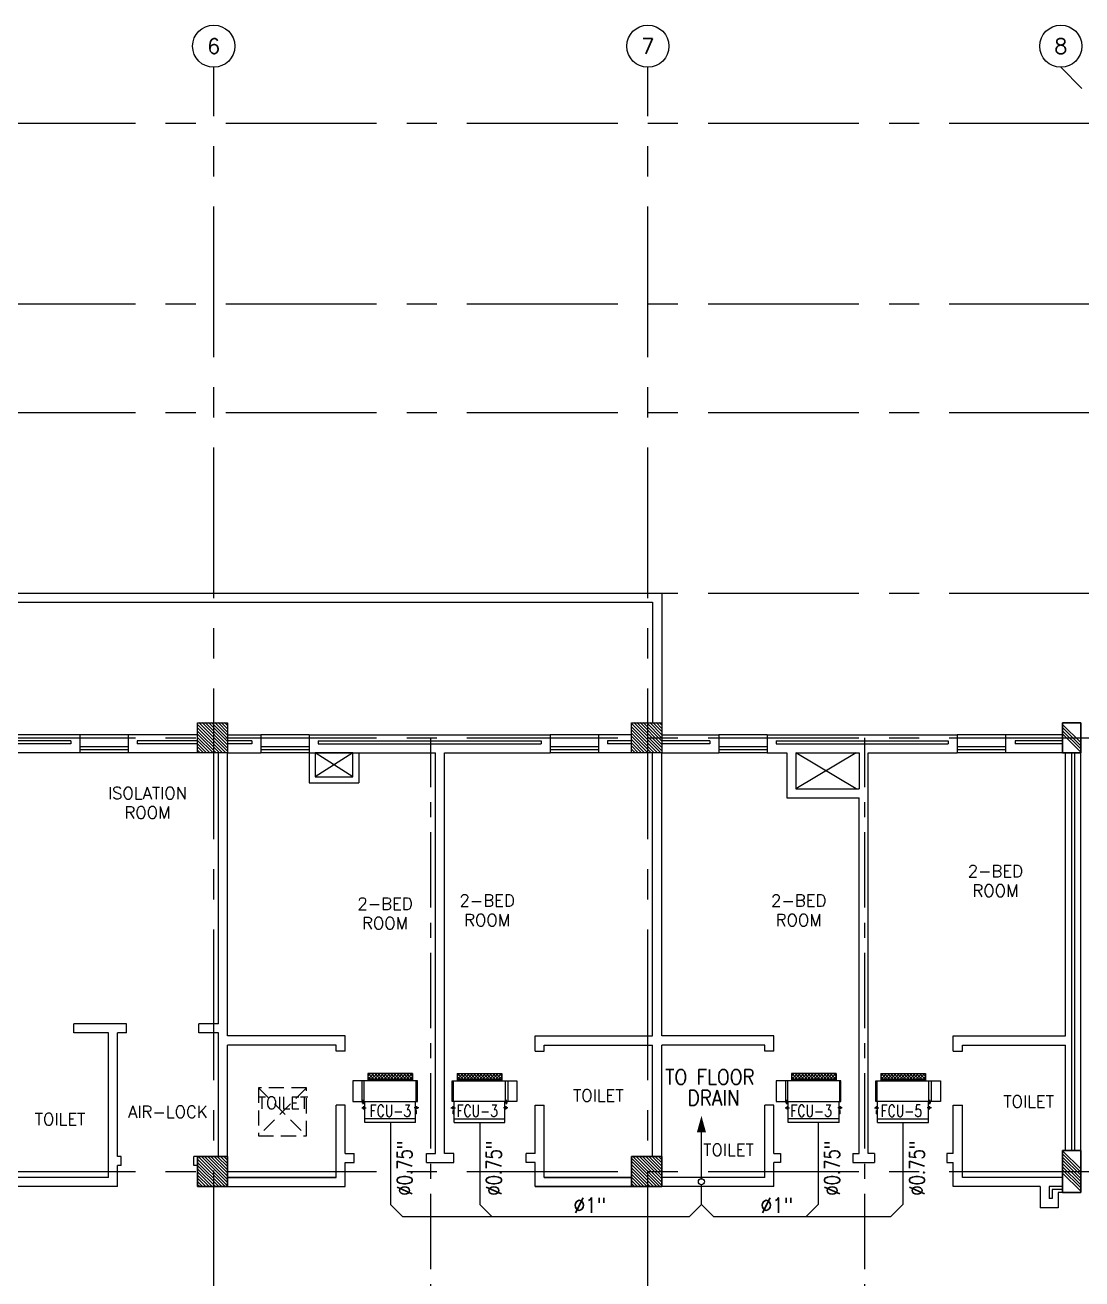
# Model space of a CAD drawing. Extents: x 417866242 to 417866633, y 43498034 to 43498122.
# Drawn here: x 417866582.64 to 417866600.17, y 43498090.27 to 43498111.09 of the extents above; entities that cross this region are included whole.
import ezdxf
from ezdxf.enums import TextEntityAlignment as Align

# ---------------------------------------------------------------- set-up
doc = ezdxf.new("R2010")
doc.units = 0
doc.header["$MEASUREMENT"] = 0
for name, pattern in [('CENTER', [2, 1.25, -0.25, 0.25, -0.25]), ('CENTERX2', [4, 2.5, -0.5, 0.5, -0.5]), ('HIDDEN', [0.375, 0.25, -0.125])]:
    doc.linetypes.add(name, pattern=pattern)
doc.layers.get('0').update_dxf_attribs({"linetype": 'CONTINUOUS'})
for name, color, linetype in [('AC-CD', 6, 'CONTINUOUS'), ('AC-TEXT', 2, 'CONTINUOUS'), ('AX', 11, 'CONTINUOUS'), ('AX-CR', 7, 'CONTINUOUS'), ('AX-TXT', 2, 'CONTINUOUS'), ('AXES', 11, 'CENTERX2'), ('AXES1', 11, 'CENTER'), ('COL', 11, 'CONTINUOUS'), ('FCU', 6, 'CONTINUOUS'), ('HAT', 11, 'CONTINUOUS'), ('INSUL', 11, 'CONTINUOUS'), ('P-SOLIDWASTE', 6, 'CONTINUOUS'), ('PROJ-L', 11, 'CONTINUOUS'), ('RM-NAME', 11, 'CONTINUOUS'), ('SHAFT', 11, 'CONTINUOUS'), ('TEXTN', 2, 'CONTINUOUS'), ('WALL', 11, 'CONTINUOUS'), ('WIN', 11, 'CONTINUOUS')]:
    doc.layers.add(name, color=color, linetype=linetype)
doc.styles.add('ROMANS', font='ROMANS.shx', dxfattribs={"width": 0.6})

# ---------------------------------------------------------------- blocks, each defined once
blk = doc.blocks.new('AXU')
at = {"layer": 'AX-CR'}
blk.add_circle((0, 350), 350, dxfattribs=at)
at = {"layer": 'AX-TXT', "style": 'ROMANS'}
blk.add_attdef('AX', text='', height=250, dxfattribs=at).set_placement((0, 350), align=Align.MIDDLE)
blk = doc.blocks.new('*X66')
at = {"color": 0}
for p, q in [((235129, 177110), (235608, 177590)), ((235129, 177163), (235555, 177590)), ((235129, 177217), (235502, 177590)), ((235129, 177270), (235449, 177590)), ((235129, 177323), (235396, 177590)), ((235129, 177376), (235343, 177590)), ((235129, 177429), (235290, 177590)), ((235129, 177482), (235237, 177590)), ((235129, 177535), (235184, 177590)), ((235161, 177090), (235629, 177557)), ((235214, 177090), (235629, 177504)), ((235267, 177090), (235629, 177451)), ((235320, 177090), (235629, 177398)), ((235373, 177090), (235629, 177345)), ((235426, 177090), (235629, 177292)), ((235479, 177090), (235629, 177239)), ((235532, 177090), (235629, 177186)), ((235585, 177090), (235629, 177133))]:
    blk.add_line(p, q, dxfattribs=at)
blk = doc.blocks.new('*X69')
at = {"color": 0}
for p, q in [((235129, 169898), (235620, 170390)), ((235129, 169951), (235567, 170390)), ((235129, 170004), (235514, 170390)), ((235129, 170057), (235461, 170390)), ((235129, 170110), (235408, 170390)), ((235129, 170163), (235355, 170390)), ((235129, 170216), (235302, 170390)), ((235129, 170269), (235249, 170390)), ((235129, 170322), (235196, 170390)), ((235129, 170375), (235143, 170390)), ((235173, 169890), (235629, 170345)), ((235226, 169890), (235629, 170292)), ((235279, 169890), (235629, 170239)), ((235332, 169890), (235629, 170186)), ((235385, 169890), (235629, 170133)), ((235439, 169890), (235629, 170080)), ((235492, 169890), (235629, 170027)), ((235545, 169890), (235629, 169974)), ((235598, 169890), (235629, 169921))]:
    blk.add_line(p, q, dxfattribs=at)
blk = doc.blocks.new('COL50')
at = {"layer": 'COL'}
blk.add_lwpolyline([(-250, 250), (-250, -250), (250, -250), (250, 250)], close=True, dxfattribs=at)
blk = doc.blocks.new('*X67')
at = {"color": 0}
for p, q in [((227929, 177123), (228395, 177590)), ((227929, 177176), (228342, 177590)), ((227929, 177229), (228289, 177590)), ((227929, 177282), (228236, 177590)), ((227929, 177335), (228183, 177590)), ((227929, 177388), (228130, 177590)), ((227929, 177441), (228077, 177590)), ((227929, 177494), (228024, 177590)), ((227929, 177547), (227971, 177590)), ((227948, 177090), (228429, 177570)), ((228001, 177090), (228429, 177517)), ((228054, 177090), (228429, 177464)), ((228107, 177090), (228429, 177411)), ((228161, 177090), (228429, 177358)), ((228214, 177090), (228429, 177305)), ((228267, 177090), (228429, 177252)), ((228320, 177090), (228429, 177199)), ((228373, 177090), (228429, 177146))]:
    blk.add_line(p, q, dxfattribs=at)
blk = doc.blocks.new('*X68')
at = {"color": 0}
for p, q in [((227929, 169910), (228408, 170390)), ((227929, 169963), (228355, 170390)), ((227929, 170017), (228302, 170390)), ((227929, 170070), (228249, 170390)), ((227929, 170123), (228196, 170390)), ((227929, 170176), (228143, 170390)), ((227929, 170229), (228090, 170390)), ((227929, 170282), (228037, 170390)), ((227929, 170335), (227984, 170390)), ((227961, 169890), (228429, 170357)), ((228014, 169890), (228429, 170304)), ((228067, 169890), (228429, 170251)), ((228120, 169890), (228429, 170198)), ((228173, 169890), (228429, 170145)), ((228226, 169890), (228429, 170092)), ((228279, 169890), (228429, 170039)), ((228332, 169890), (228429, 169986)), ((228385, 169890), (228429, 169933))]:
    blk.add_line(p, q, dxfattribs=at)
blk = doc.blocks.new('RM1')
at = {"layer": 'RM-NAME', "style": 'ROMANS'}
for tag, p in [('ROOMNAME1', (0, 324)), ('ROOMNAME2', (0, 0))]:
    blk.add_attdef(tag, text='', height=200, dxfattribs=at).set_placement(p, align=Align.MIDDLE)
blk = doc.blocks.new('*X103')
at = {"color": 0}
for p, q in [((16890, -2467), (16943, -2414)), ((16890, -2520), (16990, -2420)), ((16990, -2565), (16890, -2465)), ((16890, -2573), (16990, -2473)), ((16990, -2512), (16892, -2414)), ((16990, -2459), (16945, -2414)), ((16990, -2619), (16890, -2519)), ((16890, -2626), (16990, -2526)), ((16990, -2672), (16890, -2572)), ((16890, -2679), (16990, -2579)), ((16990, -2725), (16890, -2625)), ((16890, -2732), (16990, -2632)), ((16990, -2778), (16890, -2678)), ((16890, -2785), (16990, -2685)), ((16990, -2831), (16890, -2731)), ((16890, -2838), (16990, -2738)), ((16990, -2884), (16890, -2784)), ((16890, -2891), (16990, -2791)), ((16990, -2937), (16890, -2837)), ((16890, -2944), (16990, -2844)), ((16990, -2990), (16890, -2890)), ((16890, -2997), (16990, -2897)), ((16990, -3043), (16890, -2943)), ((16890, -3050), (16990, -2950)), ((16990, -3096), (16890, -2996)), ((16890, -3103), (16990, -3003)), ((16990, -3149), (16890, -3049)), ((16944, -3155), (16890, -3102)), ((16892, -3155), (16990, -3056)), ((16945, -3155), (16990, -3109))]:
    blk.add_line(p, q, dxfattribs=at)
blk = doc.blocks.new('*X102')
at = {"color": 0}
for p, q in [((16890, -2467), (16943, -2414)), ((16890, -2520), (16990, -2420)), ((16990, -2565), (16890, -2465)), ((16890, -2573), (16990, -2473)), ((16990, -2512), (16892, -2414)), ((16990, -2459), (16945, -2414)), ((16990, -2619), (16890, -2519)), ((16890, -2626), (16990, -2526)), ((16990, -2672), (16890, -2572)), ((16890, -2679), (16990, -2579)), ((16990, -2725), (16890, -2625)), ((16890, -2732), (16990, -2632)), ((16990, -2778), (16890, -2678)), ((16890, -2785), (16990, -2685)), ((16990, -2831), (16890, -2731)), ((16890, -2838), (16990, -2738)), ((16990, -2884), (16890, -2784)), ((16890, -2891), (16990, -2791)), ((16990, -2937), (16890, -2837)), ((16890, -2944), (16990, -2844)), ((16990, -2990), (16890, -2890)), ((16890, -2997), (16990, -2897)), ((16990, -3043), (16890, -2943)), ((16890, -3050), (16990, -2950)), ((16990, -3096), (16890, -2996)), ((16890, -3103), (16990, -3003)), ((16990, -3149), (16890, -3049)), ((16944, -3155), (16890, -3102)), ((16892, -3155), (16990, -3056)), ((16945, -3155), (16990, -3109))]:
    blk.add_line(p, q, dxfattribs=at)

msp = doc.modelspace()

# ---------------------------------------------------------------- hatches: boundary and pattern name
at = {"layer": 'HAT', "linetype": 'ByBlock', "ltscale": 0.3}
h = msp.add_hatch(dxfattribs=at)
h.set_pattern_fill('ANSI31', color=256, scale=300, style=0)
h.set_pattern_definition([(134.999573, (417866858.638452, 43498016.6458), (0.026516163, 0.026516558), [])])
h.paths.add_polyline_path([(417866599.846, 43498099.507), (417866600.146, 43498099.507), (417866600.146, 43498099.257), (417866599.846, 43498099.257)])
h.paths.add_polyline_path([(417866599.846, 43498099.257), (417866600.146, 43498099.257), (417866600.146, 43498099.007), (417866599.846, 43498099.007)])
at = {"layer": 'HAT'}
h = msp.add_hatch(dxfattribs=at)
h.set_pattern_fill('ANSI31', color=256, scale=0.3, style=0)
h.set_pattern_definition([(135, (417866848.70178, 43498016.645967), (0.0265165043, 0.0265165043), [])])
h.paths.add_polyline_path([(417866599.846, 43498092.407), (417866600.146, 43498092.407), (417866600.146, 43498092.057), (417866599.846, 43498092.057)])
h.paths.add_polyline_path([(417866599.846, 43498092.057), (417866600.146, 43498092.057), (417866600.146, 43498091.707), (417866599.846, 43498091.707)])

# ---------------------------------------------------------------- linework, layer by layer
at = {"layer": 'AC-CD'}
for p, q in [((417866588.699, 43498092.871), (417866588.699, 43498091.511)), ((417866590.179, 43498092.871), (417866590.179, 43498091.511)), ((417866595.79, 43498092.871), (417866595.79, 43498091.511)), ((417866597.198, 43498092.871), (417866597.198, 43498091.511)), ((417866593.855, 43498091.937), (417866593.855, 43498092.756)), ((417866593.855, 43498091.511), (417866593.855, 43498091.837)), ((417866588.699, 43498091.511), (417866588.899, 43498091.311)), ((417866590.179, 43498091.511), (417866590.379, 43498091.311)), ((417866593.655, 43498091.311), (417866593.855, 43498091.511)), ((417866594.055, 43498091.311), (417866593.855, 43498091.511)), ((417866595.79, 43498091.511), (417866595.59, 43498091.311)), ((417866597.198, 43498091.511), (417866596.998, 43498091.311)), ((417866588.899, 43498091.311), (417866593.655, 43498091.311)), ((417866594.055, 43498091.311), (417866596.998, 43498091.311))]:
    msp.add_line(p, q, dxfattribs=at)
msp.add_circle((417866593.855, 43498091.887), 0.05, dxfattribs=at)
at = {"layer": 'AXES'}
for p, q in [((417866585.766, 43498033.573), (417866585.766, 43498110.385)), ((417866592.966, 43498033.573), (417866592.966, 43498110.385)), ((417866600.166, 43498110.035), (417866599.816, 43498110.385)), ((417866557.966, 43498109.457), (417866626.006, 43498109.457)), ((417866557.966, 43498106.457), (417866626.006, 43498106.457)), ((417866557.966, 43498104.657), (417866626.006, 43498104.657)), ((417866557.966, 43498101.657), (417866626.006, 43498101.657)), ((417866557.966, 43498099.257), (417866626.006, 43498099.257)), ((417866557.966, 43498092.057), (417866626.006, 43498092.057))]:
    msp.add_line(p, q, dxfattribs=at)
at = {"layer": 'AXES1'}
for p, q in [((417866589.366, 43498040.437), (417866589.366, 43498099.257)), ((417866596.566, 43498040.437), (417866596.566, 43498099.257))]:
    msp.add_line(p, q, dxfattribs=at)
at = {"layer": 'COL'}
for p, q in [((417866600.146, 43498099.507), (417866599.846, 43498099.507)), ((417866599.846, 43498099.507), (417866599.846, 43498099.007)), ((417866600.146, 43498099.007), (417866600.146, 43498099.507)), ((417866599.846, 43498099.007), (417866600.146, 43498099.007))]:
    msp.add_line(p, q, dxfattribs=at)
for points in [[(417866585.496, 43498099.007), (417866585.496, 43498099.507), (417866585.996, 43498099.507), (417866585.996, 43498099.007)], [(417866592.696, 43498099.007), (417866592.696, 43498099.507), (417866593.196, 43498099.507), (417866593.196, 43498099.007)], [(417866599.846, 43498092.407), (417866599.846, 43498091.707), (417866600.146, 43498091.707), (417866600.146, 43498092.407)]]:
    msp.add_lwpolyline(points, close=True, dxfattribs=at)
at = {"layer": 'FCU', "color": 3}
for p, q in [((417866588.322, 43498093.683), (417866588.322, 43498093.56)), ((417866589.064, 43498093.683), (417866588.322, 43498093.683)), ((417866589.064, 43498093.683), (417866589.064, 43498093.56)), ((417866589.803, 43498093.683), (417866590.544, 43498093.683)), ((417866589.803, 43498093.683), (417866589.803, 43498093.56)), ((417866590.544, 43498093.683), (417866590.544, 43498093.56)), ((417866595.347, 43498093.683), (417866595.347, 43498093.56)), ((417866596.089, 43498093.683), (417866595.347, 43498093.683)), ((417866596.089, 43498093.683), (417866596.089, 43498093.56)), ((417866596.828, 43498093.683), (417866597.569, 43498093.683)), ((417866596.828, 43498093.683), (417866596.828, 43498093.56)), ((417866597.569, 43498093.683), (417866597.569, 43498093.56)), ((417866588.224, 43498093.56), (417866588.071, 43498093.56)), ((417866588.071, 43498093.56), (417866588.071, 43498093.217)), ((417866588.262, 43498093.217), (417866588.262, 43498093.56)), ((417866589.064, 43498093.583), (417866588.322, 43498093.583)), ((417866589.123, 43498093.217), (417866589.123, 43498093.56)), ((417866589.743, 43498093.217), (417866589.743, 43498093.56)), ((417866589.803, 43498093.583), (417866590.544, 43498093.583)), ((417866590.604, 43498093.217), (417866590.604, 43498093.56)), ((417866590.642, 43498093.56), (417866590.795, 43498093.56)), ((417866590.795, 43498093.56), (417866590.795, 43498093.217)), ((417866595.249, 43498093.56), (417866595.096, 43498093.56)), ((417866595.096, 43498093.56), (417866595.096, 43498093.217)), ((417866595.287, 43498093.217), (417866595.287, 43498093.56)), ((417866596.089, 43498093.583), (417866595.347, 43498093.583)), ((417866596.148, 43498093.217), (417866596.148, 43498093.56)), ((417866596.768, 43498093.217), (417866596.768, 43498093.56)), ((417866596.828, 43498093.583), (417866597.569, 43498093.583)), ((417866597.629, 43498093.217), (417866597.629, 43498093.56)), ((417866597.667, 43498093.56), (417866597.82, 43498093.56)), ((417866597.82, 43498093.56), (417866597.82, 43498093.217)), ((417866588.245, 43498093.176), (417866588.245, 43498093.245)), ((417866590.621, 43498093.176), (417866590.621, 43498093.245)), ((417866595.27, 43498093.176), (417866595.27, 43498093.245)), ((417866597.646, 43498093.176), (417866597.646, 43498093.245)), ((417866588.071, 43498093.217), (417866588.224, 43498093.217)), ((417866588.221, 43498093.113), (417866588.293, 43498093.113)), ((417866588.235, 43498093.192), (417866588.235, 43498093.217)), ((417866588.235, 43498093.192), (417866588.255, 43498093.192)), ((417866588.241, 43498093.123), (417866588.271, 43498093.123)), ((417866588.241, 43498093.103), (417866588.241, 43498093.123)), ((417866588.241, 43498093.103), (417866588.271, 43498093.103)), ((417866588.255, 43498093.192), (417866588.255, 43498093.217)), ((417866588.256, 43498093.084), (417866588.256, 43498093.14)), ((417866589.165, 43498093.113), (417866589.092, 43498093.113)), ((417866589.145, 43498093.123), (417866589.115, 43498093.123)), ((417866589.145, 43498093.103), (417866589.115, 43498093.103)), ((417866589.13, 43498093.068), (417866589.115, 43498093.068)), ((417866589.13, 43498093.013), (417866589.115, 43498093.013)), ((417866589.13, 43498093.093), (417866589.13, 43498093.14)), ((417866589.13, 43498093.013), (417866589.13, 43498093.068)), ((417866589.145, 43498093.103), (417866589.145, 43498093.123)), ((417866589.701, 43498093.113), (417866589.774, 43498093.113)), ((417866589.721, 43498093.103), (417866589.721, 43498093.123)), ((417866589.721, 43498093.123), (417866589.751, 43498093.123)), ((417866589.721, 43498093.103), (417866589.751, 43498093.103)), ((417866589.736, 43498093.093), (417866589.736, 43498093.14)), ((417866589.736, 43498093.068), (417866589.751, 43498093.068)), ((417866589.736, 43498093.013), (417866589.736, 43498093.068)), ((417866589.736, 43498093.013), (417866589.751, 43498093.013)), ((417866590.645, 43498093.113), (417866590.573, 43498093.113)), ((417866590.626, 43498093.123), (417866590.596, 43498093.123)), ((417866590.626, 43498093.103), (417866590.596, 43498093.103)), ((417866590.611, 43498093.192), (417866590.611, 43498093.217)), ((417866590.631, 43498093.192), (417866590.611, 43498093.192)), ((417866590.611, 43498093.084), (417866590.611, 43498093.14)), ((417866590.626, 43498093.103), (417866590.626, 43498093.123)), ((417866590.631, 43498093.192), (417866590.631, 43498093.217)), ((417866590.795, 43498093.217), (417866590.642, 43498093.217)), ((417866595.096, 43498093.217), (417866595.249, 43498093.217)), ((417866595.246, 43498093.113), (417866595.318, 43498093.113)), ((417866595.26, 43498093.192), (417866595.26, 43498093.217)), ((417866595.26, 43498093.192), (417866595.28, 43498093.192)), ((417866595.266, 43498093.123), (417866595.296, 43498093.123)), ((417866595.266, 43498093.103), (417866595.266, 43498093.123)), ((417866595.266, 43498093.103), (417866595.296, 43498093.103)), ((417866595.28, 43498093.192), (417866595.28, 43498093.217)), ((417866595.281, 43498093.084), (417866595.281, 43498093.14)), ((417866596.19, 43498093.113), (417866596.117, 43498093.113)), ((417866596.17, 43498093.123), (417866596.14, 43498093.123)), ((417866596.17, 43498093.103), (417866596.14, 43498093.103)), ((417866596.155, 43498093.068), (417866596.14, 43498093.068)), ((417866596.155, 43498093.013), (417866596.14, 43498093.013)), ((417866596.155, 43498093.093), (417866596.155, 43498093.14)), ((417866596.155, 43498093.013), (417866596.155, 43498093.068)), ((417866596.17, 43498093.103), (417866596.17, 43498093.123)), ((417866596.726, 43498093.113), (417866596.799, 43498093.113)), ((417866596.746, 43498093.103), (417866596.746, 43498093.123)), ((417866596.746, 43498093.123), (417866596.776, 43498093.123)), ((417866596.746, 43498093.103), (417866596.776, 43498093.103)), ((417866596.761, 43498093.093), (417866596.761, 43498093.14)), ((417866596.761, 43498093.068), (417866596.776, 43498093.068)), ((417866596.761, 43498093.013), (417866596.761, 43498093.068)), ((417866596.761, 43498093.013), (417866596.776, 43498093.013)), ((417866597.67, 43498093.113), (417866597.598, 43498093.113)), ((417866597.651, 43498093.123), (417866597.621, 43498093.123)), ((417866597.651, 43498093.103), (417866597.621, 43498093.103)), ((417866597.636, 43498093.192), (417866597.636, 43498093.217)), ((417866597.656, 43498093.192), (417866597.636, 43498093.192)), ((417866597.636, 43498093.084), (417866597.636, 43498093.14)), ((417866597.651, 43498093.103), (417866597.651, 43498093.123)), ((417866597.656, 43498093.192), (417866597.656, 43498093.217)), ((417866597.82, 43498093.217), (417866597.667, 43498093.217)), ((417866589.115, 43498092.932), (417866588.271, 43498092.932)), ((417866589.751, 43498092.932), (417866590.596, 43498092.932)), ((417866596.14, 43498092.932), (417866595.296, 43498092.932)), ((417866596.776, 43498092.932), (417866597.621, 43498092.932))]:
    msp.add_line(p, q, dxfattribs=at)
at = {"layer": 'FCU', "color": 6}
for p, q in [((417866588.224, 43498093.56), (417866588.224, 43498093.217)), ((417866589.144, 43498093.56), (417866588.224, 43498093.56)), ((417866589.144, 43498093.217), (417866589.144, 43498093.56)), ((417866589.722, 43498093.217), (417866589.722, 43498093.56)), ((417866589.722, 43498093.56), (417866590.642, 43498093.56)), ((417866590.642, 43498093.56), (417866590.642, 43498093.217)), ((417866595.249, 43498093.56), (417866595.249, 43498093.217)), ((417866596.169, 43498093.56), (417866595.249, 43498093.56)), ((417866596.169, 43498093.217), (417866596.169, 43498093.56)), ((417866596.747, 43498093.217), (417866596.747, 43498093.56)), ((417866596.747, 43498093.56), (417866597.667, 43498093.56)), ((417866597.667, 43498093.56), (417866597.667, 43498093.217)), ((417866588.224, 43498093.217), (417866589.144, 43498093.217)), ((417866588.271, 43498092.871), (417866588.271, 43498093.217)), ((417866589.115, 43498092.871), (417866589.115, 43498093.217)), ((417866590.642, 43498093.217), (417866589.722, 43498093.217)), ((417866589.751, 43498092.871), (417866589.751, 43498093.217)), ((417866590.596, 43498092.871), (417866590.596, 43498093.217)), ((417866595.249, 43498093.217), (417866596.169, 43498093.217)), ((417866595.296, 43498092.871), (417866595.296, 43498093.217)), ((417866596.14, 43498092.871), (417866596.14, 43498093.217)), ((417866597.667, 43498093.217), (417866596.747, 43498093.217)), ((417866596.776, 43498092.871), (417866596.776, 43498093.217)), ((417866597.621, 43498092.871), (417866597.621, 43498093.217)), ((417866589.115, 43498092.871), (417866588.271, 43498092.871)), ((417866589.751, 43498092.871), (417866590.596, 43498092.871)), ((417866596.14, 43498092.871), (417866595.296, 43498092.871)), ((417866596.776, 43498092.871), (417866597.621, 43498092.871))]:
    msp.add_line(p, q, dxfattribs=at)
at = {"layer": 'INSUL'}
for p, q in [((417866583.396, 43498099.207), (417866582.396, 43498099.207)), ((417866583.396, 43498099.157), (417866582.396, 43498099.157)), ((417866583.396, 43498099.207), (417866583.396, 43498099.157)), ((417866585.496, 43498099.207), (417866584.496, 43498099.207)), ((417866584.496, 43498099.207), (417866584.496, 43498099.157)), ((417866585.496, 43498099.157), (417866584.496, 43498099.157)), ((417866586.396, 43498099.207), (417866585.996, 43498099.207)), ((417866586.396, 43498099.157), (417866585.996, 43498099.157)), ((417866586.396, 43498099.207), (417866586.396, 43498099.157)), ((417866587.496, 43498099.207), (417866587.496, 43498099.157)), ((417866587.496, 43498099.207), (417866591.196, 43498099.207)), ((417866587.496, 43498099.157), (417866591.196, 43498099.157)), ((417866591.196, 43498099.207), (417866591.196, 43498099.157)), ((417866592.296, 43498099.207), (417866592.296, 43498099.157)), ((417866592.696, 43498099.207), (417866592.296, 43498099.207)), ((417866592.696, 43498099.157), (417866592.296, 43498099.157)), ((417866593.996, 43498099.207), (417866593.196, 43498099.207)), ((417866593.996, 43498099.157), (417866593.196, 43498099.157)), ((417866593.996, 43498099.207), (417866593.996, 43498099.157)), ((417866595.096, 43498099.207), (417866595.096, 43498099.157)), ((417866595.096, 43498099.207), (417866597.946, 43498099.207)), ((417866595.096, 43498099.157), (417866597.946, 43498099.157)), ((417866597.946, 43498099.207), (417866597.946, 43498099.157)), ((417866599.06, 43498099.207), (417866599.06, 43498099.157)), ((417866599.846, 43498099.207), (417866599.06, 43498099.207)), ((417866599.846, 43498099.157), (417866599.06, 43498099.157)), ((417866599.996, 43498092.407), (417866599.996, 43498099.007)), ((417866600.046, 43498092.407), (417866600.046, 43498099.007)), ((417866599.846, 43498091.807), (417866599.621, 43498091.807)), ((417866599.621, 43498091.807), (417866599.621, 43498091.607)), ((417866599.671, 43498091.607), (417866599.621, 43498091.607)), ((417866599.671, 43498091.757), (417866599.671, 43498091.607)), ((417866599.846, 43498091.757), (417866599.671, 43498091.757))]:
    msp.add_line(p, q, dxfattribs=at)
at = {"layer": 'P-SOLIDWASTE'}
for points in [[(417866593.855, 43498092.982, 0, 0.15, 0), (417866593.855, 43498092.709, 0.15, 0.15, 0)], [(417866591.366, 43498091.311, 0, 0.15, 0), (417866591.093, 43498091.311, 0.15, 0.15, 0)], [(417866594.482, 43498091.311, 0, 0.15, 0), (417866594.755, 43498091.311, 0.15, 0.15, 0)]]:
    msp.add_lwpolyline(points, format="xyseb", dxfattribs=at)
at = {"layer": 'PROJ-L', "linetype": 'Continuous'}
for p, q in [((417866574.696, 43498101.657), (417866593.196, 43498101.657)), ((417866593.196, 43498101.657), (417866593.196, 43498099.507)), ((417866574.846, 43498101.507), (417866593.046, 43498101.507)), ((417866593.046, 43498101.507), (417866593.046, 43498099.507))]:
    msp.add_line(p, q, dxfattribs=at)
at = {"layer": 'SHAFT', "color": 251, "linetype": 'ByBlock'}
for p, q in [((417866588.071, 43498099.007), (417866587.446, 43498098.607)), ((417866588.071, 43498098.607), (417866587.446, 43498099.007))]:
    msp.add_line(p, q, dxfattribs=at)
at = {"layer": 'SHAFT', "linetype": 'ByBlock'}
for p, q in [((417866596.421, 43498099.007), (417866595.421, 43498098.407)), ((417866596.421, 43498098.407), (417866595.421, 43498099.007))]:
    msp.add_line(p, q, dxfattribs=at)
at = {"layer": 'SHAFT', "linetype": 'HIDDEN'}
for p, q in [((417866587.306, 43498093.447), (417866586.506, 43498092.647)), ((417866586.506, 43498093.447), (417866587.306, 43498092.647))]:
    msp.add_line(p, q, dxfattribs=at)
msp.add_lwpolyline([(417866587.306, 43498093.447), (417866586.506, 43498093.447), (417866586.506, 43498092.647), (417866587.306, 43498092.647)], close=True, dxfattribs=at)
at = {"layer": 'WALL'}
for p, q in [((417866583.546, 43498099.307), (417866582.396, 43498099.307)), ((417866583.546, 43498099.307), (417866583.546, 43498099.007)), ((417866585.496, 43498099.307), (417866584.346, 43498099.307)), ((417866584.346, 43498099.307), (417866584.346, 43498099.007)), ((417866585.996, 43498099.307), (417866586.546, 43498099.307)), ((417866586.546, 43498099.307), (417866586.546, 43498099.007)), ((417866587.346, 43498099.307), (417866587.346, 43498099.007)), ((417866587.346, 43498099.307), (417866591.346, 43498099.307)), ((417866591.346, 43498099.307), (417866591.346, 43498099.007)), ((417866592.696, 43498099.307), (417866592.146, 43498099.307)), ((417866592.146, 43498099.307), (417866592.146, 43498099.007)), ((417866593.196, 43498099.307), (417866594.146, 43498099.307)), ((417866594.146, 43498099.307), (417866594.146, 43498099.007)), ((417866594.946, 43498099.307), (417866594.946, 43498099.007)), ((417866594.946, 43498099.307), (417866598.096, 43498099.307)), ((417866598.096, 43498099.307), (417866598.096, 43498099.007)), ((417866598.896, 43498099.307), (417866598.896, 43498099.007)), ((417866599.846, 43498099.307), (417866598.896, 43498099.307)), ((417866583.546, 43498099.007), (417866582.396, 43498099.007)), ((417866585.496, 43498099.007), (417866584.346, 43498099.007)), ((417866585.846, 43498094.507), (417866585.846, 43498099.007)), ((417866585.996, 43498099.007), (417866586.546, 43498099.007)), ((417866585.996, 43498094.307), (417866585.996, 43498099.007)), ((417866587.346, 43498099.007), (417866587.346, 43498098.507)), ((417866587.346, 43498099.007), (417866589.446, 43498099.007)), ((417866588.171, 43498099.007), (417866588.171, 43498098.507)), ((417866589.446, 43498092.357), (417866589.446, 43498099.007)), ((417866589.596, 43498099.007), (417866591.346, 43498099.007)), ((417866589.596, 43498092.357), (417866589.596, 43498099.007)), ((417866592.696, 43498099.007), (417866592.146, 43498099.007)), ((417866593.046, 43498094.307), (417866593.046, 43498099.007)), ((417866593.196, 43498099.007), (417866594.146, 43498099.007)), ((417866593.196, 43498094.307), (417866593.196, 43498099.007)), ((417866594.946, 43498099.007), (417866595.271, 43498099.007)), ((417866595.271, 43498099.007), (417866595.271, 43498098.257)), ((417866595.421, 43498099.007), (417866595.421, 43498098.407)), ((417866595.421, 43498099.007), (417866596.471, 43498099.007)), ((417866596.471, 43498099.007), (417866596.471, 43498098.407)), ((417866596.621, 43498099.007), (417866598.096, 43498099.007)), ((417866596.621, 43498092.357), (417866596.621, 43498099.007)), ((417866599.846, 43498099.007), (417866598.896, 43498099.007)), ((417866599.896, 43498094.307), (417866599.896, 43498099.007)), ((417866600.146, 43498092.407), (417866600.146, 43498099.007)), ((417866587.346, 43498098.507), (417866588.171, 43498098.507)), ((417866595.271, 43498098.257), (417866596.471, 43498098.257)), ((417866595.421, 43498098.407), (417866596.471, 43498098.407)), ((417866596.471, 43498092.357), (417866596.471, 43498098.257)), ((417866583.446, 43498094.357), (417866583.446, 43498094.507)), ((417866584.021, 43498091.957), (417866584.021, 43498094.357)), ((417866584.171, 43498092.306), (417866584.171, 43498094.357)), ((417866585.846, 43498092.307), (417866585.846, 43498094.357)), ((417866587.946, 43498094.307), (417866585.996, 43498094.307)), ((417866587.946, 43498094.057), (417866587.946, 43498094.307)), ((417866591.096, 43498094.057), (417866591.096, 43498094.307)), ((417866591.096, 43498094.307), (417866593.046, 43498094.307)), ((417866595.058, 43498094.307), (417866593.196, 43498094.307)), ((417866595.058, 43498094.057), (417866595.058, 43498094.307)), ((417866598.033, 43498094.057), (417866598.033, 43498094.307)), ((417866598.033, 43498094.307), (417866599.896, 43498094.307)), ((417866585.996, 43498092.307), (417866585.996, 43498094.157)), ((417866587.796, 43498094.157), (417866585.996, 43498094.157)), ((417866587.796, 43498094.057), (417866587.796, 43498094.157)), ((417866587.946, 43498094.057), (417866587.796, 43498094.057)), ((417866591.096, 43498094.057), (417866591.246, 43498094.057)), ((417866591.246, 43498094.057), (417866591.246, 43498094.157)), ((417866591.246, 43498094.157), (417866593.046, 43498094.157)), ((417866593.046, 43498092.307), (417866593.046, 43498094.157)), ((417866594.908, 43498094.157), (417866593.196, 43498094.157)), ((417866593.196, 43498092.307), (417866593.196, 43498094.157)), ((417866594.908, 43498094.057), (417866594.908, 43498094.157)), ((417866595.058, 43498094.057), (417866594.908, 43498094.057)), ((417866598.033, 43498094.057), (417866598.183, 43498094.057)), ((417866598.183, 43498094.057), (417866598.183, 43498094.157)), ((417866598.183, 43498094.157), (417866599.896, 43498094.157)), ((417866599.896, 43498092.407), (417866599.896, 43498094.157)), ((417866600.146, 43498092.407), (417866600.146, 43498093.278)), ((417866587.946, 43498093.157), (417866587.796, 43498093.157)), ((417866587.796, 43498091.957), (417866587.796, 43498093.157)), ((417866587.946, 43498092.357), (417866587.946, 43498093.157)), ((417866591.096, 43498093.157), (417866591.246, 43498093.157)), ((417866591.096, 43498092.357), (417866591.096, 43498093.157)), ((417866591.246, 43498091.957), (417866591.246, 43498093.157)), ((417866595.058, 43498093.157), (417866594.908, 43498093.157)), ((417866594.908, 43498091.957), (417866594.908, 43498093.157)), ((417866595.058, 43498092.357), (417866595.058, 43498093.157)), ((417866598.033, 43498093.157), (417866598.183, 43498093.157)), ((417866598.033, 43498092.357), (417866598.033, 43498093.157)), ((417866598.183, 43498091.957), (417866598.183, 43498093.157)), ((417866587.946, 43498091.807), (417866587.946, 43498092.207)), ((417866591.096, 43498091.807), (417866591.096, 43498092.207)), ((417866595.058, 43498091.807), (417866595.058, 43498092.207)), ((417866595.164, 43498092.207), (417866595.058, 43498092.207)), ((417866597.927, 43498092.207), (417866598.033, 43498092.207)), ((417866598.033, 43498091.807), (417866598.033, 43498092.207)), ((417866584.171, 43498091.807), (417866584.171, 43498092.156)), ((417866599.846, 43498091.957), (417866598.183, 43498091.957)), ((417866599.471, 43498091.807), (417866599.471, 43498091.457)), ((417866600.146, 43498091.807), (417866600.146, 43498091.707)), ((417866599.771, 43498091.707), (417866599.771, 43498091.457)), ((417866600.146, 43498091.707), (417866599.771, 43498091.707)), ((417866599.771, 43498091.457), (417866599.471, 43498091.457))]:
    msp.add_line(p, q, dxfattribs=at)
at = {"layer": 'WALL', "linetype": 'ByBlock'}
for p, q in [((417866584.321, 43498094.507), (417866583.446, 43498094.507)), ((417866584.321, 43498094.357), (417866584.321, 43498094.507)), ((417866585.521, 43498094.357), (417866585.521, 43498094.507)), ((417866585.846, 43498094.507), (417866585.521, 43498094.507)), ((417866584.021, 43498094.357), (417866583.446, 43498094.357)), ((417866584.321, 43498094.357), (417866584.171, 43498094.357)), ((417866585.846, 43498094.357), (417866585.521, 43498094.357)), ((417866584.233, 43498092.306), (417866584.171, 43498092.306)), ((417866584.233, 43498092.156), (417866584.233, 43498092.306)), ((417866585.496, 43498092.306), (417866585.433, 43498092.306)), ((417866585.433, 43498092.156), (417866585.433, 43498092.306)), ((417866587.946, 43498092.357), (417866588.096, 43498092.357)), ((417866587.946, 43498092.207), (417866588.096, 43498092.207)), ((417866588.096, 43498092.207), (417866588.096, 43498092.357)), ((417866589.296, 43498092.207), (417866589.296, 43498092.357)), ((417866589.296, 43498092.357), (417866589.446, 43498092.357)), ((417866589.296, 43498092.207), (417866589.746, 43498092.207)), ((417866589.746, 43498092.357), (417866589.596, 43498092.357)), ((417866589.746, 43498092.207), (417866589.746, 43498092.357)), ((417866591.096, 43498092.357), (417866590.946, 43498092.357)), ((417866590.946, 43498092.207), (417866590.946, 43498092.357)), ((417866591.096, 43498092.207), (417866590.946, 43498092.207)), ((417866595.058, 43498092.357), (417866595.164, 43498092.357)), ((417866595.164, 43498092.357), (417866595.164, 43498092.207)), ((417866596.364, 43498092.357), (417866596.364, 43498092.207)), ((417866596.364, 43498092.357), (417866596.471, 43498092.357)), ((417866596.364, 43498092.207), (417866596.727, 43498092.207)), ((417866596.727, 43498092.357), (417866596.621, 43498092.357)), ((417866596.727, 43498092.357), (417866596.727, 43498092.207)), ((417866598.033, 43498092.357), (417866597.927, 43498092.357)), ((417866597.927, 43498092.357), (417866597.927, 43498092.207)), ((417866584.233, 43498092.156), (417866584.171, 43498092.156)), ((417866585.496, 43498092.156), (417866585.433, 43498092.156)), ((417866584.021, 43498091.957), (417866582.396, 43498091.957)), ((417866584.171, 43498091.807), (417866582.396, 43498091.807)), ((417866585.996, 43498091.957), (417866587.796, 43498091.957)), ((417866587.796, 43498091.957), (417866585.996, 43498091.957)), ((417866585.996, 43498091.807), (417866587.946, 43498091.807)), ((417866592.696, 43498091.807), (417866591.096, 43498091.807)), ((417866591.096, 43498091.807), (417866592.696, 43498091.807)), ((417866592.696, 43498091.957), (417866591.246, 43498091.957)), ((417866591.246, 43498091.957), (417866592.696, 43498091.957)), ((417866594.908, 43498091.957), (417866593.196, 43498091.957)), ((417866595.058, 43498091.807), (417866593.196, 43498091.807)), ((417866599.471, 43498091.807), (417866598.033, 43498091.807))]:
    msp.add_line(p, q, dxfattribs=at)
at = {"layer": 'WALL', "linetype": 'ByBlock', "ltscale": 0.3}
for points in [[(417866585.496, 43498099.507), (417866585.996, 43498099.507), (417866585.996, 43498099.007), (417866585.496, 43498099.007)], [(417866592.696, 43498099.507), (417866593.196, 43498099.507), (417866593.196, 43498099.007), (417866592.696, 43498099.007)], [(417866599.846, 43498099.507), (417866600.146, 43498099.507), (417866600.146, 43498099.007), (417866599.846, 43498099.007)], [(417866599.846, 43498092.407), (417866600.146, 43498092.407), (417866600.146, 43498091.707), (417866599.846, 43498091.707)], [(417866585.496, 43498092.307), (417866585.996, 43498092.307), (417866585.996, 43498091.807), (417866585.496, 43498091.807)], [(417866592.696, 43498092.307), (417866593.196, 43498092.307), (417866593.196, 43498091.807), (417866592.696, 43498091.807)]]:
    msp.add_lwpolyline(points, close=True, dxfattribs=at)
at = {"layer": 'WALL'}
msp.add_lwpolyline([(417866588.071, 43498099.007), (417866587.446, 43498099.007), (417866587.446, 43498098.607), (417866588.071, 43498098.607)], close=True, dxfattribs=at)
at = {"layer": 'WIN'}
for p, q in [((417866584.346, 43498099.307), (417866583.546, 43498099.307)), ((417866587.346, 43498099.307), (417866586.546, 43498099.307)), ((417866592.146, 43498099.307), (417866591.346, 43498099.307)), ((417866594.946, 43498099.307), (417866594.146, 43498099.307)), ((417866598.896, 43498099.307), (417866598.096, 43498099.307)), ((417866584.346, 43498099.107), (417866583.546, 43498099.107)), ((417866584.346, 43498099.057), (417866583.546, 43498099.057)), ((417866587.346, 43498099.107), (417866586.546, 43498099.107)), ((417866587.346, 43498099.057), (417866586.546, 43498099.057)), ((417866592.146, 43498099.107), (417866591.346, 43498099.107)), ((417866592.146, 43498099.057), (417866591.346, 43498099.057)), ((417866594.946, 43498099.107), (417866594.146, 43498099.107)), ((417866594.946, 43498099.057), (417866594.146, 43498099.057)), ((417866598.896, 43498099.107), (417866598.096, 43498099.107)), ((417866598.896, 43498099.057), (417866598.096, 43498099.057)), ((417866584.346, 43498099.007), (417866583.546, 43498099.007)), ((417866587.346, 43498099.007), (417866586.546, 43498099.007)), ((417866592.146, 43498099.007), (417866591.346, 43498099.007)), ((417866594.946, 43498099.007), (417866594.146, 43498099.007)), ((417866598.896, 43498099.007), (417866598.096, 43498099.007))]:
    msp.add_line(p, q, dxfattribs=at)

# ---------------------------------------------------------------- block references
at = {"layer": 'AX', "xscale": 0.0009999871253967285, "yscale": 0.001000002026557922, "zscale": 0.001}
for p, values in [((417866585.766, 43498110.385), {'AX': '6'}), ((417866592.966, 43498110.385), {'AX': '7'}), ((417866599.816, 43498110.385), {'AX': '8'})]:
    msp.add_blockref('AXU', p, dxfattribs=at).add_auto_attribs(values)
at = {"layer": 'COL', "xscale": 0.0009999871253967285, "yscale": 0.001000002026557922, "zscale": 0.001}
for p in [(417866585.746, 43498092.057), (417866592.946, 43498092.057)]:
    msp.add_blockref('COL50', p, dxfattribs=at)
at = {"layer": 'FCU', "color": 11, "extrusion": (0, 0, -1), "xscale": -0.001000002026557922, "yscale": 0.001000002026557922, "zscale": -0.001, "rotation": 270}
for p in [(-417866585.909, 43498076.692), (-417866592.934, 43498076.692)]:
    msp.add_blockref('*X102', p, dxfattribs=at)
at = {"layer": 'FCU', "color": 11, "xscale": -0.001000002026557922, "yscale": 0.001000002026557922, "zscale": 0.001, "rotation": 270}
for p in [(417866592.958, 43498076.692), (417866599.983, 43498076.692)]:
    msp.add_blockref('*X103', p, dxfattribs=at)
at = {"layer": 'HAT', "xscale": -0.0009999871253967285, "yscale": 0.001000002026557922, "zscale": 0.001}
for name in ['*X66', '*X67', '*X69', '*X68']:
    msp.add_blockref(name, (417866821.124, 43497921.917), dxfattribs=at)
at = {"layer": 'RM-NAME'}
ref = msp.add_blockref('RM1', (417866584.667, 43498098.014), dxfattribs=dict(at, xscale=-0.0009999871253967285, yscale=0.001000002026557922, zscale=0.001))
ref.add_attrib('ROOMNAME2', 'ROOM', dxfattribs={"height": 0.2, "style": 'ROMANS'}).set_placement((417866584.667, 43498098.014), align=Align.MIDDLE)
ref.add_attrib('ROOMNAME1', 'ISOLATION', dxfattribs={"height": 0.2, "style": 'ROMANS'}).set_placement((417866584.667, 43498098.338), align=Align.MIDDLE)
ref = msp.add_blockref('RM1', (417866598.731, 43498096.719), dxfattribs=dict(at, xscale=-0.0009999871253967285, yscale=0.001000002026557922, zscale=0.001))
ref.add_attrib('ROOMNAME2', 'ROOM', dxfattribs={"height": 0.2, "style": 'ROMANS'}).set_placement((417866598.731, 43498096.719), align=Align.MIDDLE)
ref.add_attrib('ROOMNAME1', '2-BED', dxfattribs={"height": 0.2, "style": 'ROMANS'}).set_placement((417866598.731, 43498097.043), align=Align.MIDDLE)
ref = msp.add_blockref('RM1', (417866588.607, 43498096.178), dxfattribs=dict(at, xscale=-0.0009999871253967285, yscale=0.001000002026557922, zscale=0.001))
ref.add_attrib('ROOMNAME2', 'ROOM', dxfattribs={"height": 0.2, "style": 'ROMANS'}).set_placement((417866588.607, 43498096.178), align=Align.MIDDLE)
ref.add_attrib('ROOMNAME1', '2-BED', dxfattribs={"height": 0.2, "style": 'ROMANS'}).set_placement((417866588.607, 43498096.501), align=Align.MIDDLE)
ref = msp.add_blockref('RM1', (417866590.301, 43498096.231), dxfattribs=dict(at, xscale=-0.0009999871253967285, yscale=0.001000002026557922, zscale=0.001))
ref.add_attrib('ROOMNAME2', 'ROOM', dxfattribs={"height": 0.2, "style": 'ROMANS'}).set_placement((417866590.301, 43498096.231), align=Align.MIDDLE)
ref.add_attrib('ROOMNAME1', '2-BED', dxfattribs={"height": 0.2, "style": 'ROMANS'}).set_placement((417866590.301, 43498096.555), align=Align.MIDDLE)
ref = msp.add_blockref('RM1', (417866595.468, 43498096.23), dxfattribs=dict(at, xscale=-0.0009999871253967285, yscale=0.001000002026557922, zscale=0.001))
ref.add_attrib('ROOMNAME2', 'ROOM', dxfattribs={"height": 0.2, "style": 'ROMANS'}).set_placement((417866595.468, 43498096.23), align=Align.MIDDLE)
ref.add_attrib('ROOMNAME1', '2-BED', dxfattribs={"height": 0.2, "style": 'ROMANS'}).set_placement((417866595.468, 43498096.554), align=Align.MIDDLE)
ref = msp.add_blockref('RM1', (417866586.914, 43498093.195), dxfattribs=dict(at, xscale=0.0009999871253967285, yscale=0.001000002026557922, zscale=0.001))
ref.add_attrib('ROOMNAME2', 'TOILET', dxfattribs={"height": 0.2, "style": 'ROMANS'}).set_placement((417866586.914, 43498093.195), align=Align.MIDDLE)
ref = msp.add_blockref('RM1', (417866592.144, 43498093.32), dxfattribs=dict(at, xscale=0.0009999871253967285, yscale=0.001000002026557922, zscale=0.001))
ref.add_attrib('ROOMNAME2', 'TOILET', dxfattribs={"height": 0.2, "style": 'ROMANS'}).set_placement((417866592.144, 43498093.32), align=Align.MIDDLE)
ref = msp.add_blockref('RM1', (417866599.282, 43498093.218), dxfattribs=dict(at, xscale=-0.0009999871253967285, yscale=0.001000002026557922, zscale=0.001))
ref.add_attrib('ROOMNAME2', 'TOILET', dxfattribs={"height": 0.2, "style": 'ROMANS'}).set_placement((417866599.282, 43498093.218), align=Align.MIDDLE)
ref = msp.add_blockref('RM1', (417866583.217, 43498092.925), dxfattribs=dict(at, xscale=0.0009999871253967285, yscale=0.001000002026557922, zscale=0.001))
ref.add_attrib('ROOMNAME2', 'TOILET', dxfattribs={"height": 0.2, "style": 'ROMANS'}).set_placement((417866583.217, 43498092.925), align=Align.MIDDLE)
ref = msp.add_blockref('RM1', (417866585.006, 43498093.047), dxfattribs=dict(at, xscale=0.0009999871253967285, yscale=0.001000002026557922, zscale=0.001))
ref.add_attrib('ROOMNAME2', 'AIR-LOCK', dxfattribs={"height": 0.2, "style": 'ROMANS'}).set_placement((417866585.006, 43498093.047), align=Align.MIDDLE)
ref = msp.add_blockref('RM1', (417866594.304, 43498092.416), dxfattribs=dict(at, xscale=-0.0009999871253967285, yscale=0.001000002026557922, zscale=0.001))
ref.add_attrib('ROOMNAME2', 'TOILET', dxfattribs={"height": 0.2, "style": 'ROMANS'}).set_placement((417866594.304, 43498092.416), align=Align.MIDDLE)

# ---------------------------------------------------------------- texts
at = {"layer": 'AC-TEXT', "style": 'ROMANS', "width": 0.9}
for s, p in [('TO FLOOR ', (417866593.254, 43498093.501)), ('DRAIN', (417866593.626, 43498093.155))]:
    msp.add_text(s, height=0.25, dxfattribs=at).set_placement(p)
at = {"layer": 'AC-TEXT', "style": 'ROMANS', "width": 0.8}
for p in [(417866588.932, 43498092.042), (417866590.412, 43498092.042), (417866596.023, 43498092.042), (417866597.431, 43498092.042)]:
    msp.add_text(' %%c0.75"', height=0.25, rotation=90, dxfattribs=at).set_placement(p, align=Align.MIDDLE)
at = {"layer": 'AC-TEXT', "style": 'ROMANS', "width": 0.9}
for p in [(417866591.926, 43498091.496), (417866595.027, 43498091.496)]:
    msp.add_text(' %%c1"', height=0.25, dxfattribs=at).set_placement(p, align=Align.MIDDLE)
at = {"layer": 'TEXTN', "style": 'ROMANS', "width": 0.75}
for s, p in [('FCU-3', (417866588.353, 43498092.964)), ('FCU-3', (417866589.792, 43498092.964)), ('FCU-3', (417866595.331, 43498092.964)), ('FCU-5', (417866596.828, 43498092.964))]:
    msp.add_text(s, height=0.2, dxfattribs=at).set_placement(p)

doc.saveas('drawing.dxf')
